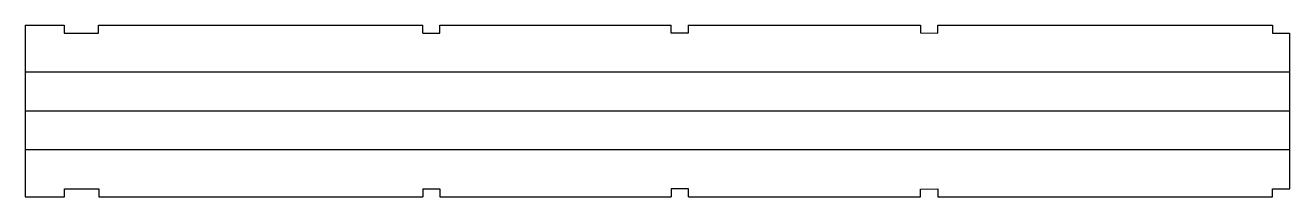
# Model space of a CAD drawing. Header units: millimetres. Extents: x 2522 to 2684, y 1721 to 1743.
import ezdxf

# ---------------------------------------------------------------- set-up
doc = ezdxf.new("R2010")
doc.units = ezdxf.units.MM
doc.layers.add('5mm轻木', color=210, linetype='Continuous')

msp = doc.modelspace()

# ---------------------------------------------------------------- linework, layer by layer
at = {"layer": '5mm轻木'}
for p, q in [((2521.74, 1743.16), (2521.74, 1721.16)), ((2526.74, 1743.16), (2526.74, 1742.16)), ((2526.74, 1742.16), (2531.14, 1742.16)), ((2531.14, 1742.16), (2531.14, 1743.16)), ((2531.14, 1743.16), (2572.67, 1743.16)), ((2572.67, 1742.16), (2572.67, 1743.16)), ((2574.87, 1742.16), (2574.87, 1743.16)), ((2604.51, 1742.16), (2604.51, 1743.16)), ((2606.71, 1742.16), (2604.51, 1742.16)), ((2606.71, 1743.16), (2606.71, 1742.16)), ((2683.78, 1737.16), (2521.74, 1737.16)), ((2683.78, 1732.16), (2683.78, 1737.16)), ((2683.78, 1732.16), (2521.74, 1732.16)), ((2683.78, 1727.16), (2683.78, 1732.16)), ((2526.75, 1721.16), (2526.75, 1722.16)), ((2526.75, 1722.16), (2531.15, 1722.16)), ((2531.15, 1722.16), (2531.15, 1721.16)), ((2531.15, 1721.16), (2572.68, 1721.16)), ((2572.68, 1722.16), (2572.68, 1721.16)), ((2574.88, 1722.16), (2574.88, 1721.16)), ((2606.73, 1722.16), (2604.53, 1722.16)), ((2604.53, 1722.16), (2604.53, 1721.16)), ((2606.73, 1721.16), (2606.73, 1722.16))]:
    msp.add_line(p, q, dxfattribs=at)
for points in [[(2606.71, 1743.16), (2636.47, 1743.16), (2636.47, 1742.18), (2638.67, 1742.16), (2638.67, 1743.16), (2681.57, 1743.16), (2681.57, 1742.16), (2683.77, 1742.16), (2683.77, 1737.16), (2555.77, 1737.16), (2555.77, 1737.16), (2521.74, 1737.16)], [(2521.74, 1743.16), (2526.74, 1743.16), (2526.74, 1743.16), (2526.74, 1743.16), (2526.74, 1743.16)], [(2572.67, 1742.16), (2572.67, 1742.16), (2574.87, 1742.16), (2574.87, 1742.16)], [(2574.87, 1743.16), (2604.51, 1743.16)], [(2606.73, 1721.16), (2636.48, 1721.16), (2636.48, 1722.15), (2638.68, 1722.16), (2638.68, 1721.16), (2681.58, 1721.16), (2681.58, 1722.16), (2683.78, 1722.16), (2683.78, 1727.16), (2555.78, 1727.16), (2555.78, 1727.16), (2521.74, 1727.16)], [(2521.74, 1721.16), (2526.75, 1721.16), (2526.75, 1721.16), (2526.75, 1721.16), (2526.75, 1721.16)], [(2572.68, 1722.16), (2572.68, 1722.16), (2574.88, 1722.16), (2574.88, 1722.16)], [(2574.88, 1721.16), (2604.53, 1721.16)]]:
    msp.add_lwpolyline(points, dxfattribs=at)

doc.saveas('drawing.dxf')
